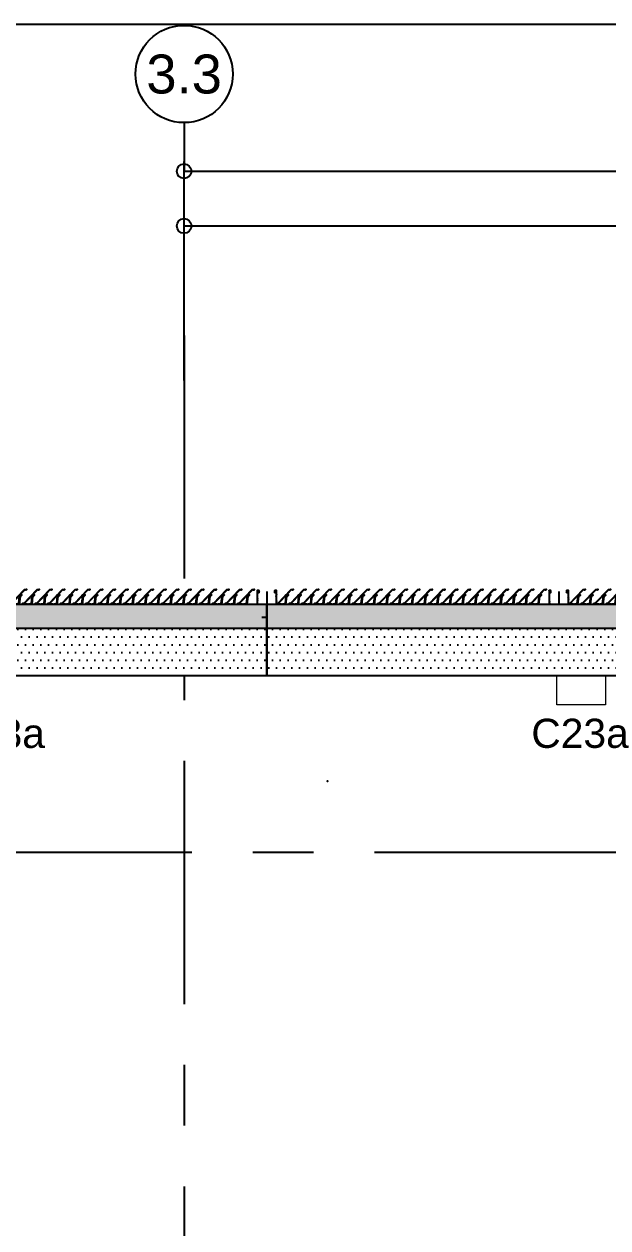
# Model space of a CAD drawing. Header units: millimetres. Extents: x 652937 to 1670132, y 1473552 to 2851037.
# Drawn here: x 699505 to 702505, y 1490720 to 1496909 of the extents above; entities that cross this region are included whole.
import ezdxf
from ezdxf.enums import TextEntityAlignment as Align

# ---------------------------------------------------------------- set-up
doc = ezdxf.new("R2010")
doc.units = ezdxf.units.MM
doc.set_wipeout_variables(frame=1)
for name, pattern in [('CENTER', [50.8, 31.75, -6.35, 6.35, -6.35]), ('HIDDEN', [0.375, 0.25, -0.125]), ('TA_GL_005.00000', [13.75, 5, -1.25, 1.25, -1.25, 5]), ('XKITLINE00', [0]), ('XKITLINE02', [4, 2, -2])]:
    doc.linetypes.add(name, pattern=pattern)
for name, color, linetype in [('000 - 0_SYM_DWG_GRID-BUBBLE_MAIN_COLOR_1', 7, 'Continuous'), ('000 - 0_SYM_DWG_GRIDLINE_MAIN_COLOR_1', 7, 'Continuous'), ('000 - 0_SYM_DWG_GRIDLINE_MAIN_COLOR_251', 7, 'Continuous'), ('010 - ASPG_ACCESSORIES_MAIN_COLOR_1', 7, 'Continuous'), ('010 - ASPG_DIMS_NOM', 7, 'Continuous'), ('010 - ASPG_EXTR_MAIN_COLOR_2', 7, 'Continuous'), ('010 - ASPG_FLASHING_HATCH_', 7, 'Continuous'), ('010 - ASPG_FLASHING_MAIN_COLOR_2', 7, 'Continuous'), ('010 - ASPG_FLASHING_MAIN_COLOR_4', 7, 'Continuous'), ('010 - ASPG_FLASHING_WIPEOUT_', 7, 'Continuous'), ('010 - ASPG_FLASING_WIPEOUT_', 7, 'Continuous'), ('010 - ASPG_FRAMING_CUT_COLOR_4', 7, 'Continuous'), ('010 - ASPG_FRAMING_HATCH_', 7, 'Continuous'), ('010 - ASPG_FRAMING_MAIN_COLOR_2', 7, 'Continuous'), ('010 - ASPG_FRAMING_SUB_COLOR_2', 7, 'Continuous'), ('010 - ASPG_FRAMING_WIPEOUT_', 7, 'Continuous'), ('BOLT & SCREW', 7, 'Continuous'), ('Center Line', 7, 'CENTER'), ('DIM', 7, 'Continuous')]:
    doc.layers.add(name, color=color, linetype=linetype)
for name, color, linetype, plot in [('010 - ASPG_EXTR_DEF_SUB', 7, 'Continuous', False), ('010 - ASPG_FASTERN_DEF_SUB', 7, 'Continuous', False), ('010 - ASPG_FRAMING_DEF_SUB', 7, 'Continuous', False)]:
    doc.layers.add(name, color=color, linetype=linetype, plot=plot)
for name, color, linetype, lineweight in [('12-GRID', 7, 'CENTER', 13), ('A-WALL', 7, 'Continuous', 25), ('Bolt', 7, 'Continuous', 0), ('Part', 7, 'Continuous', 0), ('S-230-A-FLOOR', 7, 'Continuous', 9), ('SCREW', 7, 'Continuous', 5)]:
    doc.layers.add(name, color=color, linetype=linetype, lineweight=lineweight)
doc.styles.add('Arial', font='arial.ttf')
doc.styles.add('FAMELINE_FOR_CKST', font='arial.ttf')
doc.styles.add('TA', font='', dxfattribs={"height": 4.5})
doc.styles.get('TA').set_extended_font_data('Cordia New')
doc.dimstyles.new('FAMELINE-CKST_C-C', dxfattribs={"dimtxt": 0.3, "dimasz": 0.15, "dimexe": 0.1, "dimexo": 0.1, "dimgap": 0.05, "dimtad": 1, "dimzin": 0, "dimdsep": 46, "dimtxsty": 'FAMELINE_FOR_CKST', "dimblk": 'ORIGIN', "dimblk1": 'ORIGIN', "dimblk2": 'ORIGIN', "dimsah": 1, "dimcen": 0.1, "dimdle": 0.1, "dimclrd": 7, "dimclre": 7, "dimclrt": 7, "dimadec": 0, "dimazin": 0, "dimtfac": 1, "dimtix": 1, "dimtmove": 2, "dimatfit": 3, "dimfxl": 1, "dimtolj": 1, "dimtzin": 0, "dimlwd": -1, "dimlwe": -1, "dimarcsym": 0})
pattern_1 = [(270, (1257419.24324, -520041.6224), (0.65495992507, -1.1344238721), [0.7562825814, -1.5125651628]), (30, (1257419.24324, -520041.6224), (0.65495992936, 1.1344238696), [0.7562825814, -1.5125651628]), (330, (1257419.24324, -520041.6224), (1.30991985442, -2.48e-09), [-1.5125651628, 0.7562825814])]
pattern_2 = [(315, (1257419.4929, -520021.6224), (1.3369313545, 1.3369313545), []), (45, (1257419.4929, -520021.6224), (-1.3369313545, 1.3369313545), [])]
pattern_3 = [(270, (1257419.4425, -520043.9224), (0.65495992507, -1.1344238721), [0.7562825814, -1.5125651628]), (30, (1257419.4425, -520043.9224), (0.65495992936, 1.1344238696), [0.7562825814, -1.5125651628]), (330, (1257419.4425, -520043.9224), (1.30991985442, -2.48e-09), [-1.5125651628, 0.7562825814])]
pattern_4 = [(315, (1257419.1929, -520023.9224), (1.3369313545, 1.3369313545), []), (45, (1257419.1929, -520023.9224), (-1.3369313545, 1.3369313545), [])]

# ---------------------------------------------------------------- blocks, each defined once
blk = doc.blocks.new('A$C0a204f6e')
at = {"layer": 'Defpoints', "color": 7}
blk.add_lwpolyline([(775, 0), (0, 0), (0, 443.999987), (775, 443.999987)], close=True, dxfattribs=at)
blk = doc.blocks.new('3')
at = {"layer": 'Bolt', "color": 7, "linetype": 'XKITLINE00', "lineweight": 0}
for p, q in [((-110.425, 46.147), (-110.379, 46.147)), ((-110.355, 46.217), (-110.355, 46.171)), ((-110.355, 46.077), (-110.355, 46.124)), ((-110.285, 46.147), (-110.332, 46.147)), ((-109.882, 45.897), (-109.836, 45.897)), ((-109.882, 45.897), (-109.836, 45.897)), ((-109.812, 45.967), (-109.812, 45.921)), ((-109.812, 45.967), (-109.812, 45.921)), ((-109.812, 45.827), (-109.812, 45.874)), ((-109.812, 45.827), (-109.812, 45.874)), ((-109.742, 45.897), (-109.789, 45.897)), ((-109.742, 45.897), (-109.789, 45.897)), ((-109.882, 45.597), (-109.836, 45.597)), ((-109.882, 45.597), (-109.836, 45.597)), ((-109.812, 45.667), (-109.812, 45.621)), ((-109.812, 45.667), (-109.812, 45.621)), ((-109.812, 45.527), (-109.812, 45.574)), ((-109.812, 45.527), (-109.812, 45.574)), ((-109.742, 45.597), (-109.789, 45.597)), ((-109.742, 45.597), (-109.789, 45.597)), ((-110.425, 45.347), (-110.379, 45.347)), ((-110.355, 45.417), (-110.355, 45.371)), ((-110.355, 45.277), (-110.355, 45.324)), ((-110.285, 45.347), (-110.332, 45.347)), ((-110.425, 35.397), (-110.379, 35.397)), ((-110.355, 35.467), (-110.355, 35.421)), ((-110.355, 35.327), (-110.355, 35.374)), ((-110.285, 35.397), (-110.332, 35.397)), ((-109.882, 35.147), (-109.836, 35.147)), ((-109.882, 35.147), (-109.836, 35.147)), ((-109.812, 35.217), (-109.812, 35.171)), ((-109.812, 35.217), (-109.812, 35.171)), ((-109.812, 35.077), (-109.812, 35.124)), ((-109.812, 35.077), (-109.812, 35.124)), ((-109.742, 35.147), (-109.789, 35.147)), ((-109.742, 35.147), (-109.789, 35.147)), ((-110.355, 34.667), (-110.355, 34.621)), ((-109.882, 34.847), (-109.836, 34.847)), ((-109.882, 34.847), (-109.836, 34.847)), ((-109.812, 34.917), (-109.812, 34.871)), ((-109.812, 34.917), (-109.812, 34.871)), ((-109.812, 34.777), (-109.812, 34.824)), ((-109.812, 34.777), (-109.812, 34.824)), ((-109.742, 34.847), (-109.789, 34.847)), ((-109.742, 34.847), (-109.789, 34.847)), ((-110.425, 34.597), (-110.379, 34.597)), ((-110.355, 34.527), (-110.355, 34.574)), ((-110.285, 34.597), (-110.332, 34.597))]:
    blk.add_line(p, q, dxfattribs=at)
at = {"layer": 'Bolt', "color": 7, "linetype": 'XKITLINE02', "lineweight": 0}
for p, q in [((-110.355, 45.693), (-110.355, 45.907)), ((-110.453, 45.762), (-110.453, 45.787)), ((-110.39, 45.732), (-110.39, 45.762)), ((-110.32, 45.732), (-110.32, 45.762)), ((-110.258, 45.762), (-110.258, 45.787)), ((-110.453, 35.012), (-110.453, 35.037)), ((-110.39, 34.982), (-110.39, 35.012)), ((-110.355, 34.943), (-110.355, 35.157)), ((-110.32, 34.982), (-110.32, 35.012)), ((-110.258, 35.012), (-110.258, 35.037))]:
    blk.add_line(p, q, dxfattribs=at)
at = {"layer": 'Part', "color": 7, "linetype": 'HIDDEN', "lineweight": 0, "ltscale": 5}
for p, q in [((-110.072, 47.121), (-110.072, 33.621)), ((-109.527, 47.121), (-109.527, 33.621))]:
    blk.add_line(p, q, dxfattribs=at)
at = {"layer": 'Part', "color": 7, "lineweight": 0}
for p, q in [((-110.63, 46.297), (-110.73, 46.397)), ((-109.98, 46.397), (-110.08, 46.297)), ((-110.205, 45.787), (-110.505, 45.787)), ((-110.73, 45.097), (-110.63, 45.197)), ((-110.08, 45.197), (-109.98, 45.097)), ((-110.63, 35.547), (-110.73, 35.647)), ((-109.98, 35.647), (-110.08, 35.547)), ((-110.205, 35.037), (-110.505, 35.037)), ((-110.73, 34.347), (-110.63, 34.447)), ((-110.08, 34.447), (-109.98, 34.347))]:
    blk.add_line(p, q, dxfattribs=at)
at = {"layer": 'Part', "color": 7, "linetype": 'XKITLINE02', "lineweight": 0}
for p, q in [((-110.205, 45.762), (-110.505, 45.762)), ((-109.512, 45.762), (-110.08, 45.762)), ((-110.08, 45.762), (-109.512, 45.762)), ((-109.512, 45.732), (-110.08, 45.732)), ((-110.08, 45.732), (-109.512, 45.732)), ((-109.962, 45.762), (-109.962, 45.732)), ((-110.205, 35.012), (-110.505, 35.012)), ((-109.512, 35.012), (-110.08, 35.012)), ((-110.08, 35.012), (-109.512, 35.012)), ((-109.512, 34.982), (-110.08, 34.982)), ((-110.08, 34.982), (-109.512, 34.982)), ((-109.962, 35.012), (-109.962, 34.982))]:
    blk.add_line(p, q, dxfattribs=at)
at = {"layer": 'Part', "color": 7, "lineweight": 0}
for points in [[(-109.487, 33.621), (-109.487, 47.121), (-110.112, 47.121), (-110.112, 33.621)], [(-110.08, 45.197), (-110.08, 46.297), (-110.63, 46.297), (-110.63, 45.197)], [(-110.565, 45.997), (-110.565, 45.762), (-110.145, 45.762), (-110.145, 45.997), (-110.105, 45.997), (-110.105, 45.497), (-110.145, 45.497), (-110.145, 45.732), (-110.565, 45.732), (-110.565, 45.497), (-110.605, 45.497), (-110.605, 45.997)], [(-110.08, 34.447), (-110.08, 35.547), (-110.63, 35.547), (-110.63, 34.447)], [(-110.565, 35.247), (-110.565, 35.012), (-110.145, 35.012), (-110.145, 35.247), (-110.105, 35.247), (-110.105, 34.747), (-110.145, 34.747), (-110.145, 34.982), (-110.565, 34.982), (-110.565, 34.747), (-110.605, 34.747), (-110.605, 35.247)]]:
    blk.add_lwpolyline(points, close=True, dxfattribs=at)
for points in [[(-109.98, 45.997), (-109.98, 46.397), (-110.73, 46.397), (-110.73, 45.097), (-109.98, 45.097), (-109.98, 45.497)], [(-110.505, 45.762), (-110.505, 46.062), (-110.205, 46.062), (-110.205, 45.762)], [(-109.98, 35.247), (-109.98, 35.647), (-110.73, 35.647), (-110.73, 34.347), (-109.98, 34.347), (-109.98, 34.747)], [(-110.505, 35.012), (-110.505, 35.312), (-110.205, 35.312), (-110.205, 35.012)]]:
    blk.add_lwpolyline(points, dxfattribs=at)
at = {"layer": 'Part', "color": 7, "linetype": 'XKITLINE02', "lineweight": 0}
for points in [[(-110.08, 45.497), (-109.512, 45.497), (-109.512, 45.997), (-110.08, 45.997)], [(-110.08, 34.747), (-109.512, 34.747), (-109.512, 35.247), (-110.08, 35.247)]]:
    blk.add_lwpolyline(points, dxfattribs=at)
at = {"layer": 'Part', "color": 7, "linetype": 'HIDDEN', "lineweight": 0}
for points in [[(-109.98, 45.497), (-109.98, 45.997)], [(-109.98, 34.747), (-109.98, 35.247)]]:
    blk.add_lwpolyline(points, dxfattribs=at)
blk = doc.blocks.new('*U9145')
at = {"layer": '000 - 0_SYM_DWG_GRIDLINE_MAIN_COLOR_1', "color": 7}
blk.add_line((51.87, 0), (46.87, 0), dxfattribs=at)
blk.add_circle((56.87, 0), 5, dxfattribs=at)
at = {"layer": '000 - 0_SYM_DWG_GRIDLINE_MAIN_COLOR_251', "color": 7, "linetype": 'ByBlock', "ltscale": 5}
blk.add_line((30, 0), (-372.23, 0), dxfattribs=at)
at = {"layer": '000 - 0_SYM_DWG_GRIDLINE_MAIN_COLOR_251', "color": 7}
blk.add_point((0, 0), dxfattribs=at)
at = {"color": 7, "style": 'TA', "flags": 1}
blk.add_attdef('LOCATION', (6, -6), '', height=4.5, rotation=270, dxfattribs=at)
at = {"layer": '000 - 0_SYM_DWG_GRID-BUBBLE_MAIN_COLOR_1', "color": 7, "style": 'Arial'}
blk.add_attdef('GRID-HEAD', text='', height=4, rotation=270, dxfattribs=at).set_placement((56.87, 0), align=Align.MIDDLE_CENTER)
blk = doc.blocks.new('*U9153')
at = {"layer": '000 - 0_SYM_DWG_GRIDLINE_MAIN_COLOR_251', "color": 7, "linetype": 'ByBlock', "ltscale": 5}
blk.add_line((30, 0), (-526.7, 0), dxfattribs=at)
at = {"color": 7, "style": 'TA', "flags": 1}
blk.add_attdef('LOCATION', (6, -6), '', height=4.5, rotation=270, dxfattribs=at)
at = {"layer": '000 - 0_SYM_DWG_GRID-BUBBLE_MAIN_COLOR_1', "color": 7, "style": 'Arial'}
blk.add_attdef('GRID-HEAD', text='', height=4, rotation=270, dxfattribs=at).set_placement((98.13, 0), align=Align.MIDDLE_CENTER)
blk = doc.blocks.new('_Origin')
at = {"color": 7, "linetype": 'ByBlock', "lineweight": -2}
blk.add_line((0, 0), (-1, 0), dxfattribs=at)
blk.add_circle((0, 0), 0.5, dxfattribs=at)
blk = doc.blocks.new('*D9147')
at = {"layer": '010 - ASPG_DIMS_NOM', "color": 7, "transparency": 16777216}
for p, q in [((0, 2424.5), (0, 3268.3)), ((75, 3218.3), (9825, 3218.3)), ((9900, 2424.5), (9900, 3268.3))]:
    blk.add_line(p, q, dxfattribs=at)
at = {"layer": 'Defpoints', "color": 7, "transparency": 16777216}
for p in [(9900, 3218.3), (0, 2374.5), (9900, 2374.5)]:
    blk.add_point(p, dxfattribs=at)
at = {"layer": '010 - ASPG_DIMS_NOM', "color": 7, "transparency": 16777216, "xscale": 75, "yscale": 75, "zscale": 75, "rotation": 180}
blk.add_blockref('_Origin', (0, 3218.3), dxfattribs=at)
at = {"layer": '010 - ASPG_DIMS_NOM', "color": 7, "transparency": 16777216, "xscale": 75, "yscale": 75, "zscale": 75}
blk.add_blockref('_Origin', (9900, 3218.3), dxfattribs=at)
at = {"layer": '010 - ASPG_DIMS_NOM', "color": 7, "transparency": 16777216, "insert": (4950, 3319.9), "char_height": 150, "attachment_point": 5, "style": 'FAMELINE_FOR_CKST'}
blk.add_mtext('\\A1;9900', dxfattribs=at)
blk = doc.blocks.new('*D9151')
at = {"layer": '010 - ASPG_DIMS_NOM', "color": 7, "transparency": 16777216}
for p, q in [((0, 2424.5), (0, 3549.5)), ((20750, 2424.5), (20750, 3549.5)), ((75, 3499.5), (20675, 3499.5))]:
    blk.add_line(p, q, dxfattribs=at)
at = {"layer": 'Defpoints', "color": 7, "transparency": 16777216}
for p in [(20750, 3499.5), (0, 2374.5), (20750, 2374.5)]:
    blk.add_point(p, dxfattribs=at)
at = {"layer": '010 - ASPG_DIMS_NOM', "color": 7, "transparency": 16777216, "xscale": 75, "yscale": 75, "zscale": 75, "rotation": 180}
blk.add_blockref('_Origin', (0, 3499.5), dxfattribs=at)
at = {"layer": '010 - ASPG_DIMS_NOM', "color": 7, "transparency": 16777216, "xscale": 75, "yscale": 75, "zscale": 75}
blk.add_blockref('_Origin', (20750, 3499.5), dxfattribs=at)
at = {"layer": '010 - ASPG_DIMS_NOM', "color": 7, "transparency": 16777216, "insert": (10375, 3601.1), "char_height": 150, "attachment_point": 5, "style": 'FAMELINE_FOR_CKST'}
blk.add_mtext('\\A1;20750', dxfattribs=at)
blk = doc.blocks.new('*U9351')
at = {"layer": '12-GRID', "color": 7, "linetype": 'CENTER'}
for p, q in [((0, -6.2), (0, 2.2)), ((-4.2, -2), (4.2, -2))]:
    blk.add_line(p, q, dxfattribs=at)
at = {"layer": 'BOLT & SCREW', "color": 7}
for p, q in [((-0.6, -1.8), (-1.8, -1.6)), ((-0.6, -2.2), (-1.8, -2.4)), ((-0.5, -1.8), (-0.9, -1.6)), ((-0.5, -2.2), (-0.9, -2.4)), ((-0.2, -1.4), (-0.4, -0.2)), ((-0.2, -1.5), (-0.4, -1.1)), ((-0.2, -2.5), (-0.4, -2.9)), ((-0.2, -2.6), (-0.4, -3.8)), ((0.2, -1.4), (0.4, -0.2)), ((0.2, -1.5), (0.4, -1.1)), ((0.4, -2.9), (0.2, -2.5)), ((0.2, -2.6), (0.4, -3.8)), ((0.5, -1.8), (0.9, -1.6)), ((0.5, -2.2), (0.9, -2.4)), ((0.6, -1.8), (1.8, -1.6)), ((0.6, -2.2), (1.8, -2.4))]:
    blk.add_line(p, q, dxfattribs=at)
for points in [[(-1.8, -1.6), (-0.9, -1.6, 0.414214), (-0.4, -1.1), (-0.4, -0.2), (0.4, -0.2), (0.4, -1.1, 0.414214), (0.9, -1.6), (1.8, -1.6), (1.8, -2.4), (0.9, -2.4, 0.414214), (0.4, -2.9), (0.4, -3.8), (-0.4, -3.8), (-0.4, -2.9, 0.414214), (-0.9, -2.4), (-1.8, -2.4)], [(0.2, -2.5, -0.414214), (0.5, -2.2), (0.6, -2.2), (0.6, -1.8), (0.5, -1.8, -0.414214), (0.2, -1.5), (0.2, -1.4), (-0.2, -1.4), (-0.2, -1.5, -0.414214), (-0.5, -1.8), (-0.6, -1.8), (-0.6, -2.2), (-0.5, -2.2, -0.414214), (-0.2, -2.5), (-0.2, -2.6), (0.2, -2.6)]]:
    blk.add_lwpolyline(points, format="xyb", close=True, dxfattribs=at)
blk.add_circle((0, -2), 3.5, dxfattribs=at)
blk = doc.blocks.new('000_ASPG_TYP_FILES_20260218-010703_FRAME_EXTR_')
at = {"layer": '010 - ASPG_FRAMING_HATCH_'}
h = blk.add_hatch(dxfattribs=at)
h.set_pattern_fill('ANSI32', scale=0.1, angle=180)
edge = h.paths.add_edge_path()
edge.add_line((2, 16), (2, 2))
edge.add_line((2, 2), (39.7, 2))
edge.add_arc((39.7, 1.7), 0.3, 0, 90, ccw=False)
edge.add_line((40, 1.7), (40, 0.3))
edge.add_arc((39.7, 0.3), 0.3, -90, 0, ccw=False)
edge.add_line((39.7, 0), (0.3, 0))
edge.add_arc((0.3, 0.3), 0.3, 180, 270, ccw=False)
edge.add_line((0, 0.3), (0, 17.7))
edge.add_arc((0.3, 17.7), 0.3, 90, 180, ccw=False)
edge.add_line((0.3, 18), (22.6, 18))
edge.add_arc((22.6, 18.5), 0.5, 270, 380.20955)
edge.add_arc((26.2, 19.8), 3.35, 182.06379, 200.20955, ccw=False)
edge.add_arc((23.6, 19.7), 0.76, 2.06379, 182.06379, ccw=False)
edge.add_arc((26.2, 19.8), 1.83, 182.06379, 447.93621)
edge.add_arc((26.3, 22.4), 0.76, 87.93621, 267.93621, ccw=False)
edge.add_arc((26.2, 19.8), 3.35, 69.79045, 87.93621, ccw=False)
edge.add_arc((27.5, 23.4), 0.5, 249.79045, 360)
edge.add_line((28, 23.4), (28, 26.7))
edge.add_line((28, 26.7), (28.5, 27.2))
edge.add_line((28.5, 27.2), (28, 27.7))
edge.add_line((28, 27.7), (28, 38.6))
edge.add_line((28, 38.6), (28.5, 39.1))
edge.add_line((28.5, 39.1), (28, 39.6))
edge.add_line((28, 39.6), (28, 42.9))
edge.add_arc((27.5, 42.9), 0.5, 0, 110.20955)
edge.add_arc((26.2, 46.5), 3.35, 272.06379, 290.20955, ccw=False)
edge.add_arc((26.3, 43.9), 0.76, 92.06379, 272.06379, ccw=False)
edge.add_arc((26.2, 46.5), 1.83, 272.06379, 537.93621)
edge.add_arc((23.6, 46.6), 0.76, 177.93621, 357.93621, ccw=False)
edge.add_arc((26.2, 46.5), 3.35, 159.79045, 177.93621, ccw=False)
edge.add_arc((22.6, 47.8), 0.5, 339.79045, 450)
edge.add_line((22.6, 48.3), (0.3, 48.3))
edge.add_arc((0.3, 48.6), 0.3, 180, 270, ccw=False)
edge.add_line((0, 48.6), (0, 60))
edge.add_arc((0.3, 60), 0.3, 90, 180, ccw=False)
edge.add_line((0.3, 60.3), (5, 60.3))
edge.add_line((5, 60.3), (5, 65))
edge.add_arc((5.3, 65), 0.3, 90, 180, ccw=False)
edge.add_line((5.3, 65.3), (30, 65.3))
edge.add_line((30, 65.3), (30, 63.6))
edge.add_arc((29.7, 63.6), 0.3, -90, 0, ccw=False)
edge.add_line((29.7, 63.3), (7.3, 63.3))
edge.add_arc((7.3, 63), 0.3, 90, 180)
edge.add_line((7, 63), (7, 58.3))
edge.add_line((7, 58.3), (2.3, 58.3))
edge.add_arc((2.3, 58), 0.3, 90, 180)
edge.add_line((2, 58), (2, 50.6))
edge.add_arc((2.3, 50.6), 0.3, 180, 270)
edge.add_line((2.3, 50.3), (29.7, 50.3))
edge.add_arc((29.7, 50), 0.3, 0, 90, ccw=False)
edge.add_line((30, 50), (30, 26.7))
edge.add_line((30, 26.7), (30, 16.3))
edge.add_arc((29.7, 16.3), 0.3, -90, 0, ccw=False)
edge.add_line((29.7, 16), (2, 16))
at = {"layer": '010 - ASPG_FRAMING_CUT_COLOR_4', "color": 7}
blk.add_lwpolyline([(2, 16), (2, 2), (39.7, 2, -0.414214), (40, 1.7), (40, 0.3, -0.414214), (39.7, 0), (0.3, 0, -0.414214), (0, 0.3), (0, 17.7, -0.414214), (0.3, 18), (22.6, 18, 0.52173), (23, 18.7, -0.079342), (22.8, 19.7, -1), (24.3, 19.8, 2.296346), (26.2, 21.7, -1), (26.3, 23.2, -0.079342), (27.3, 23, 0.52173), (28, 23.4), (28, 26.7), (28.5, 27.2), (28, 27.7), (28, 38.6), (28.5, 39.1), (28, 39.6), (28, 42.9, 0.52173), (27.3, 43.3, -0.079342), (26.3, 43.1, -1), (26.2, 44.6, 2.296346), (24.3, 46.5, -1), (22.8, 46.6, -0.079342), (23, 47.6, 0.52173), (22.6, 48.3), (0.3, 48.3, -0.414214), (0, 48.6), (0, 60, -0.414214), (0.3, 60.3), (5, 60.3), (5, 65, -0.414214), (5.3, 65.3), (30, 65.3), (30, 63.6, -0.414214), (29.7, 63.3), (7.3, 63.3, 0.414214), (7, 63), (7, 58.3), (2.3, 58.3, 0.414214), (2, 58), (2, 50.6, 0.414214), (2.3, 50.3), (29.7, 50.3, -0.414214), (30, 50), (30, 26.7), (30, 16.3, -0.414214), (29.7, 16)], format="xyb", close=True, dxfattribs=at)
at = {"color": 7}
for p in [(26.2, 48.5), (26.2, 21.8)]:
    blk.add_blockref('*U9351', p, dxfattribs=at)
blk = doc.blocks.new('*U9353')
at = {"layer": '010 - ASPG_FRAMING_HATCH_', "transparency": 33554585}
h = blk.add_hatch(dxfattribs=at)
h.set_pattern_fill('ANSI32', scale=0.25)
edge = h.paths.add_edge_path()
edge.add_line((2, -50), (2, -75))
edge.add_line((2, -75), (0, -75))
edge.add_line((0, -75), (0, -49))
edge.add_arc((1, -49), 1, 90, 180, ccw=False)
edge.add_line((1, -48), (63, -48))
edge.add_arc((63, -47), 1, 270, 360)
edge.add_line((64, -47), (64, 47))
edge.add_arc((63, 47), 1, 0, 90)
edge.add_line((63, 48), (1, 48))
edge.add_arc((1, 49), 1, 180, 270, ccw=False)
edge.add_line((0, 49), (0, 75))
edge.add_line((0, 75), (2, 75))
edge.add_line((2, 75), (2, 50))
edge.add_line((2, 50), (141, 50))
edge.add_line((141, 50), (141, 41))
edge.add_arc((140, 41), 1, 270, 360, ccw=False)
edge.add_line((140, 40), (132, 40))
edge.add_arc((132, 41), 1, 180, 270, ccw=False)
edge.add_line((131, 41), (131, 47))
edge.add_arc((130, 47), 1, 0, 90)
edge.add_line((130, 48), (67, 48))
edge.add_arc((67, 47), 1, 90, 180)
edge.add_line((66, 47), (66, -47))
edge.add_arc((67, -47), 1, 180, 270)
edge.add_line((67, -48), (130, -48))
edge.add_arc((130, -47), 1, 270, 360)
edge.add_line((131, -47), (131, -41))
edge.add_arc((132, -41), 1, 90, 180, ccw=False)
edge.add_line((132, -40), (140, -40))
edge.add_arc((140, -41), 1, 0, 90, ccw=False)
edge.add_line((141, -41), (141, -50))
edge.add_line((141, -50), (2, -50))
h.paths.add_polyline_path([(139, 48), (139, 42), (133, 42), (133, 48)], flags=16)
h.paths.add_polyline_path([(139, -48), (139, -42), (133, -42), (133, -48)], flags=16)
at = {"layer": '010 - ASPG_FRAMING_HATCH_'}
h = blk.add_hatch(dxfattribs=at)
h.set_pattern_fill('ANSI37', scale=0.595498, angle=-90)
h.set_pattern_definition(pattern_2)
edge = h.paths.add_edge_path()
edge.add_ellipse((57.8, 55), major_axis=(0, -5), ratio=0.644482, start_angle=0, end_angle=180)
edge.add_line((57.8, 60), (62, 60))
edge.add_arc((62, 60.3), 0.3, -90, 0)
edge.add_line((62.3, 60.3), (62.3, 61))
edge.add_line((62.3, 61), (61.8, 61.5))
edge.add_line((61.8, 61.5), (62.3, 62))
edge.add_line((62.3, 62), (61.8, 62.5))
edge.add_line((61.8, 62.5), (62.3, 63))
edge.add_line((62.3, 63), (61.8, 63.5))
edge.add_line((61.8, 63.5), (62.3, 64))
edge.add_line((62.3, 64), (62.3, 65))
edge.add_line((62.3, 65), (63.3, 65))
edge.add_line((63.3, 65), (63.8, 65.5))
edge.add_line((63.8, 65.5), (64.3, 65))
edge.add_line((64.3, 65), (64.8, 65.5))
edge.add_line((64.8, 65.5), (65.3, 65))
edge.add_line((65.3, 65), (65.8, 65.5))
edge.add_line((65.8, 65.5), (66.3, 65))
edge.add_line((66.3, 65), (67, 65))
edge.add_arc((67, 65.3), 0.3, -90, 0)
edge.add_line((67.3, 65.3), (67.3, 60))
edge.add_arc((77.2, 55), 11.1, 153.20373, 206.79627)
edge.add_line((67.3, 50), (57.8, 50))
h = blk.add_hatch(dxfattribs=at)
h.set_pattern_fill('ANSI37', scale=0.595498, angle=-90)
h.set_pattern_definition(pattern_4)
edge = h.paths.add_edge_path()
edge.add_ellipse((11.5, 55), major_axis=(0, -5), ratio=0.644482, start_angle=180, end_angle=360, ccw=False)
edge.add_line((11.5, 60), (2, 60))
edge.add_arc((-7.9, 55), 11.1, -26.79627, 26.79627, ccw=False)
edge.add_line((2, 50), (11.5, 50))
h = blk.add_hatch(dxfattribs=at)
h.set_pattern_fill('HONEY', scale=0.238199, angle=-90)
h.set_pattern_definition(pattern_3)
edge = h.paths.add_edge_path()
edge.add_ellipse((11.8, 55), major_axis=(0, -5), ratio=0.644482, start_angle=0, end_angle=360, ccw=False)
h = blk.add_hatch(dxfattribs=at)
h.set_pattern_fill('HONEY', scale=0.238199, angle=-90)
h.set_pattern_definition(pattern_1)
edge = h.paths.add_edge_path()
edge.add_ellipse((57.5, 55), major_axis=(0, -5), ratio=0.644482, start_angle=0, end_angle=360)
h = blk.add_hatch(dxfattribs=at)
h.set_pattern_fill('ANSI37', scale=0.595498, angle=-90)
h.set_pattern_definition(pattern_4)
edge = h.paths.add_edge_path()
edge.add_ellipse((11.5, -55), major_axis=(0, 5), ratio=0.644482, start_angle=0, end_angle=180)
edge.add_line((11.5, -60), (2, -60))
edge.add_arc((-7.9, -55), 11.1, 333.20373, 386.79627)
edge.add_line((2, -50), (11.5, -50))
h = blk.add_hatch(dxfattribs=at)
h.set_pattern_fill('HONEY', scale=0.238199, angle=-90)
h.set_pattern_definition(pattern_3)
edge = h.paths.add_edge_path()
edge.add_ellipse((11.8, -55), major_axis=(0, 5), ratio=0.644482, start_angle=0, end_angle=360)
h = blk.add_hatch(dxfattribs=at)
h.set_pattern_fill('HONEY', scale=0.238199, angle=-90)
h.set_pattern_definition(pattern_1)
edge = h.paths.add_edge_path()
edge.add_ellipse((57.5, -55), major_axis=(0, 5), ratio=0.644482, start_angle=0, end_angle=360, ccw=False)
h = blk.add_hatch(dxfattribs=at)
h.set_pattern_fill('ANSI37', scale=0.595498, angle=-90)
h.set_pattern_definition(pattern_2)
edge = h.paths.add_edge_path()
edge.add_ellipse((57.8, -55), major_axis=(0, 5), ratio=0.644482, start_angle=180, end_angle=360, ccw=False)
edge.add_line((57.8, -60), (62, -60))
edge.add_arc((62, -60.3), 0.3, 360, 450, ccw=False)
edge.add_line((62.3, -60.3), (62.3, -61))
edge.add_line((62.3, -61), (61.8, -61.5))
edge.add_line((61.8, -61.5), (62.3, -62))
edge.add_line((62.3, -62), (61.8, -62.5))
edge.add_line((61.8, -62.5), (62.3, -63))
edge.add_line((62.3, -63), (61.8, -63.5))
edge.add_line((61.8, -63.5), (62.3, -64))
edge.add_line((62.3, -64), (62.3, -65))
edge.add_line((62.3, -65), (63.3, -65))
edge.add_line((63.3, -65), (63.8, -65.5))
edge.add_line((63.8, -65.5), (64.3, -65))
edge.add_line((64.3, -65), (64.8, -65.5))
edge.add_line((64.8, -65.5), (65.3, -65))
edge.add_line((65.3, -65), (65.8, -65.5))
edge.add_line((65.8, -65.5), (66.3, -65))
edge.add_line((66.3, -65), (67, -65))
edge.add_arc((67, -65.3), 0.3, 360, 450, ccw=False)
edge.add_line((67.3, -65.3), (67.3, -60))
edge.add_arc((77.2, -55), 11.1, 153.20373, 206.79627, ccw=False)
edge.add_line((67.3, -50), (57.8, -50))
at = {"layer": '010 - ASPG_FASTERN_DEF_SUB', "color": 7}
blk.add_point((0, 0), dxfattribs=at)
at = {"layer": '010 - ASPG_FRAMING_CUT_COLOR_4', "color": 7}
blk.add_lwpolyline([(2, -50), (2, -75), (0, -75), (0, -49, -0.414214), (1, -48), (63, -48, 0.414214), (64, -47), (64, 47, 0.414214), (63, 48), (1, 48, -0.414214), (0, 49), (0, 75), (2, 75), (2, 50), (141, 50), (141, 41, -0.414214), (140, 40), (132, 40, -0.414214), (131, 41), (131, 47, 0.414214), (130, 48), (67, 48, 0.414214), (66, 47), (66, -47, 0.414214), (67, -48), (130, -48, 0.414214), (131, -47), (131, -41, -0.414214), (132, -40), (140, -40, -0.414214), (141, -41), (141, -50)], format="xyb", close=True, dxfattribs=at)
for points in [[(139, 48), (139, 42), (133, 42), (133, 48)], [(139, -48), (139, -42), (133, -42), (133, -48)]]:
    blk.add_lwpolyline(points, close=True, dxfattribs=at)
at = {"layer": '010 - ASPG_FRAMING_DEF_SUB', "color": 7, "transparency": 33554508}
blk.add_line((136.5, 0), (-4.5, 0), dxfattribs=at)
at = {"layer": '010 - ASPG_FRAMING_DEF_SUB', "color": 7, "transparency": 33554457}
for points in [[(54.3, 50), (67.3, 50), (67.3, 65.5), (54.3, 65.5)], [(2, 50), (15, 50), (15, 60), (2, 60)], [(2, -50), (15, -50), (15, -60), (2, -60)], [(54.3, -50), (67.3, -50), (67.3, -65.5), (54.3, -65.5)]]:
    blk.add_lwpolyline(points, close=True, dxfattribs=at)
at = {"layer": '010 - ASPG_FRAMING_SUB_COLOR_2', "color": 7}
for points in [[(57.5, 50), (67.3, 50, -0.238199), (67.3, 60), (67.3, 65.3, -0.414214), (67, 65), (66.3, 65), (65.8, 65.5), (65.3, 65), (64.8, 65.5), (64.3, 65), (63.8, 65.5), (63.3, 65), (62.3, 65), (62.3, 64), (61.8, 63.5), (62.3, 63), (61.8, 62.5), (62.3, 62), (61.8, 61.5), (62.3, 61), (62.3, 60.3, -0.414214), (62, 60), (57.5, 60)], [(11.8, 50), (2, 50, 0.238199), (2, 60), (11.8, 60)], [(11.8, -50), (2, -50, -0.238199), (2, -60), (11.8, -60)], [(57.5, -50), (67.3, -50, 0.238199), (67.3, -60), (67.3, -65.3, 0.414214), (67, -65), (66.3, -65), (65.8, -65.5), (65.3, -65), (64.8, -65.5), (64.3, -65), (63.8, -65.5), (63.3, -65), (62.3, -65), (62.3, -64), (61.8, -63.5), (62.3, -63), (61.8, -62.5), (62.3, -62), (61.8, -61.5), (62.3, -61), (62.3, -60.3, 0.414214), (62, -60), (57.5, -60)]]:
    blk.add_lwpolyline(points, format="xyb", dxfattribs=at)
at = {"layer": '010 - ASPG_FRAMING_SUB_COLOR_2', "color": 7, "extrusion": (0, 0, -1)}
for centre, major_axis in [((11.8, 55), (0, -5)), ((57.5, -55), (0, 5))]:
    blk.add_ellipse(centre, major_axis=major_axis, ratio=0.644482, dxfattribs=at)
at = {"layer": '010 - ASPG_FRAMING_SUB_COLOR_2', "color": 7}
for centre, major_axis in [((57.5, 55), (0, -5)), ((11.8, -55), (0, 5))]:
    blk.add_ellipse(centre, major_axis=major_axis, ratio=0.644482, dxfattribs=at)
blk = doc.blocks.new('PZG35-9D5')
at = {"layer": 'Center Line', "color": 7}
blk.add_line((0, 3.7), (0, -10.5), dxfattribs=at)
at = {"layer": 'SCREW', "color": 7}
for p, q in [((-1.4, 0), (-1.4, -1.1)), ((1.4, 0), (1.4, -0.6)), ((-1.9, -1.4), (1.9, -0.9)), ((-1.9, -1.4), (-1.4, -1.1)), ((-1.9, -1.4), (-1.4, -1.7)), ((-1.9, -2.7), (1.9, -2.2)), ((-1.9, -2.7), (-1.4, -2.4)), ((-1.9, -2.7), (-1.4, -3)), ((-1.9, -4), (-1.4, -3.7)), ((-1.9, -4), (-1, -3.9)), ((-1.9, -4), (-1.4, -4.3)), ((-1.4, -1.1), (1.4, -0.6)), ((-1.4, -1.7), (1.4, -1.2)), ((-1.4, -1.7), (-1.4, -2.4)), ((-1.4, -2.4), (1.4, -1.9)), ((-1.4, -3), (1.4, -2.5)), ((-1.4, -3), (-1.4, -3.7)), ((-1.4, -3.7), (-0.8, -3.6)), ((-1.4, -4.3), (-1.4, -8.1)), ((-1.4, -4.3), (-1.2, -4.3)), ((0, -9.5), (-1.4, -8.1)), ((0, -9.5), (1.4, -8.1)), ((0.6, -3.3), (1.4, -3.2)), ((0.7, -3.7), (1.9, -3.5)), ((0.7, -3.9), (1.4, -3.8)), ((0.7, -4.6), (1.4, -4.5)), ((0.7, -5), (1.9, -4.8)), ((0.7, -5.2), (1.4, -5.1)), ((1.9, -0.9), (1.4, -0.6)), ((1.9, -0.9), (1.4, -1.2)), ((1.4, -1.2), (1.4, -1.9)), ((1.9, -2.2), (1.4, -1.9)), ((1.9, -2.2), (1.4, -2.5)), ((1.4, -2.5), (1.4, -3.2)), ((1.9, -3.5), (1.4, -3.2)), ((1.9, -3.5), (1.4, -3.8)), ((1.4, -3.8), (1.4, -4.5)), ((1.9, -4.8), (1.4, -4.5)), ((1.9, -4.8), (1.4, -5.1)), ((1.4, -5.1), (1.4, -8.1))]:
    blk.add_line(p, q, dxfattribs=at)
blk.add_lwpolyline([(0, -9.5), (0.7, -5.2), (0.7, -3.6, 0.417657), (0.4, -3.3, 0.108102), (-0.8, -3.6), (-1.4, -4.7)], format="xyb", dxfattribs=at)
blk = doc.blocks.new('*U9352')
at = {"layer": 'SCREW', "color": 7}
blk.add_lwpolyline([(3, 1.8, 0.09906), (0.8, 2.5), (0.8, 2.3), (-0.8, 2.3), (-0.8, 2.5, 0.09906), (-3, 1.8, 0.266588), (-3.5, 1), (-3.5, 0.2, 0.414214), (-3.3, 0), (3.3, 0, 0.414214), (3.5, 0.2), (3.5, 1, 0.266588)], format="xyb", close=True, dxfattribs=at)
blk.add_blockref('PZG35-9D5', (0, 0), dxfattribs=at)
blk = doc.blocks.new('*U9355')
at = {"color": 7}
blk.add_point((0, 0), dxfattribs=at)
at = {"layer": '010 - ASPG_ACCESSORIES_MAIN_COLOR_1', "color": 7}
blk.add_lwpolyline([(-39.7, -0.6, 0.414214), (-40, -0.9), (-40, -7.4, 0.57735), (-39.7, -7.6), (-36.6, -5.8, 0.767327), (-36.8, -5.3), (-37.9, -5.3, -0.414214), (-38.2, -5), (-38.2, -2.8, -0.414214), (-38, -2.6), (-32.2, -2.6, -0.388879), (-32, -2.8), (-31.8, -4.3, 0.388879), (-31.3, -4.8), (-30.3, -4.8, 0.414214), (-30, -4.5), (-30, -2.9, -0.414214), (-29.7, -2.6), (0.4, -2.6, -0.378969), (3.4, -5.2), (8, -42.5, 0.446593), (11.6, -45.1, -0.489802), (16.1, -48.7), (16.1, -49.4, -0.18248), (15.8, -50, -0.267949), (15.3, -50.2, 1.122115), (15.1, -52.3, 0.405004), (18.1, -49.4), (18.1, -48.7, 0.489805), (11.2, -43.1, -0.446597), (9.9, -42.3), (4.9, -0.8, 0.364176), (4.6, -0.6)], format="xyb", close=True, dxfattribs=at)
at = {"layer": '010 - ASPG_EXTR_DEF_SUB', "color": 7}
for p in [(-40, -0.5), (43.4, -76.9), (43.4, -77.5)]:
    blk.add_point(p, dxfattribs=at)
at = {"layer": '010 - ASPG_EXTR_MAIN_COLOR_2', "color": 7}
blk.add_lwpolyline([(11.4, -48.2), (11.5, -47.4), (12.2, -47.6), (12.3, -46.8, -0.535538), (14.2, -49.2, 0.991572), (15.7, -49.6, 1.157025), (8.8, -48.8, -0.688558), (8.3, -49), (-17.1, -22.2), (-32.3, -6.1), (-32.3, -2.9, 0.414312), (-32.6, -2.6), (-37.5, -2.6, 0.414116), (-37.8, -2.9), (-37.8, -4.3, 0.414214), (-37.5, -4.6), (-36, -4.6, -0.205895), (-35.8, -4.7), (33.2, -77.5), (43.1, -77.5, 0.668179), (43.4, -77), (40.5, -74.2, 0.668179), (40, -74.4), (40, -76), (33.9, -76), (11.9, -52.8, -0.558354), (12.1, -52, 0.766275), (12, -50.4, -0.438583), (10.7, -48.1)], format="xyb", close=True, dxfattribs=at)
at = {"layer": 'SCREW', "color": 7, "rotation": 180}
for p in [(-21.6, -2.5), (-8.2, -2.5)]:
    blk.add_blockref('*U9352', p, dxfattribs=at)
blk = doc.blocks.new('*U6184')
at = {"color": 7}
blk.add_wipeout([(1440, 4), (60, 4), (60, 69.3), (1440, 69.3)], dxfattribs=at).dxf.layer = '010 - ASPG_FRAMING_WIPEOUT_'
blk.add_point((60, 69.5), dxfattribs=at)
at = {"layer": '010 - ASPG_FRAMING_MAIN_COLOR_2', "color": 7}
blk.add_lwpolyline([(1410, 69.3), (90, 69.3), (90, 6), (1410, 6)], close=True, dxfattribs=at)
at = {"layer": '010 - ASPG_FRAMING_SUB_COLOR_2', "color": 7}
for points in [[(1440, 4), (60, 4), (60, 69.3), (1440, 69.3)], [(60, 2), (60, 4), (1440, 4), (1440, 2)]]:
    blk.add_lwpolyline(points, close=True, dxfattribs=at)
at = {"color": 7, "transparency": 33554559, "xscale": -1, "rotation": 270}
for p in [(0, 0), (1500, 0)]:
    blk.add_blockref('*U9353', p, dxfattribs=at)
at = {"color": 7, "xscale": -1, "rotation": 180}
for p in [(91.8, 69.3), (156.8, 69.3), (221.8, 69.3), (286.8, 69.3), (351.8, 69.3), (416.8, 69.3), (481.8, 69.3), (546.8, 69.3), (611.8, 69.3), (676.8, 69.3), (741.8, 69.3), (806.8, 69.3), (871.8, 69.3), (936.8, 69.3), (1001.8, 69.3), (1066.8, 69.3), (1131.8, 69.3), (1196.8, 69.3), (1261.8, 69.3), (1326.8, 69.3), (1391.8, 69.3)]:
    blk.add_blockref('*U9355', p, dxfattribs=at)
at = {"color": 7}
blk.add_blockref('000_ASPG_TYP_FILES_20260218-010703_FRAME_EXTR_', (60, 4), dxfattribs=at)
at = {"color": 7, "xscale": -1}
blk.add_blockref('000_ASPG_TYP_FILES_20260218-010703_FRAME_EXTR_', (1440, 4), dxfattribs=at)
blk = doc.blocks.new('W-1-PP18-ST_ENT3_REV02_20260413-054934_PP18_ENT3_ASPG_MAIN_PL')
at = {"color": 7}
blk.add_blockref('*U6184', (1925, 1203), dxfattribs=at)
blk.add_blockref('*U6184', (425, 1203), dxfattribs=at)
blk.add_blockref('*U6184', (-1075, 1203), dxfattribs=at)
blk = doc.blocks.new('*U9057')
at = {"color": 7}
blk.add_wipeout([(0, -52), (3000, -52), (3000, -296), (0, -296)], dxfattribs=at).dxf.layer = '010 - ASPG_FLASHING_WIPEOUT_'
at = {"layer": '010 - ASPG_FLASHING_HATCH_'}
h = blk.add_hatch(dxfattribs=at)
h.set_pattern_fill('DOTS', scale=0.5)
h.set_pattern_definition([(0, (0, 0), (19.84375, 39.6875), [0, -39.6875])])
h.paths.add_polyline_path([(0, -52), (3000, -52), (3000, -296), (0, -296)])
at = {"layer": '010 - ASPG_FLASHING_MAIN_COLOR_2', "color": 7}
blk.add_lwpolyline([(0, -52), (3000, -52), (3000, -296), (0, -296)], close=True, dxfattribs=at)
at = {"color": 7}
blk.add_wipeout([(0, 69.3), (3000, 69.3), (3000, -52), (0, -52)], dxfattribs=at).dxf.layer = '010 - ASPG_FLASING_WIPEOUT_'
at = {"layer": '010 - ASPG_FLASHING_HATCH_'}
h = blk.add_hatch(dxfattribs=at)
h.set_pattern_fill('DOTS', scale=0.1)
h.set_pattern_definition([(0, (0, 0), (3.96875, 7.9375), [0, -7.9375])])
h.paths.add_polyline_path([(0, 69.3), (3000, 69.3), (3000, -52), (0, -52)])
at = {"layer": '010 - ASPG_FLASHING_MAIN_COLOR_4', "color": 7}
blk.add_lwpolyline([(0, 69.3), (3000, 69.3), (3000, -52), (0, -52)], close=True, dxfattribs=at)
at = {"layer": 'Defpoints', "color": 7}
blk.add_line((0, 2), (25, 2), dxfattribs=at)
blk.add_line((0, 2), (25, 2), dxfattribs=at)
blk = doc.blocks.new('W-1-PP18-ST_ENT3_REV02_20260618-221618_LOPF_FLASHING')
at = {"color": 7, "xscale": -1}
blk.add_blockref('*U9057', (3558.5, 1252.2), dxfattribs=at)
blk.add_blockref('*U9057', (558.5, 1252.2), dxfattribs=at)
blk = doc.blocks.new('W-1-PP18-ST_ENT3_REV02_20260413-040446_PP18_ENT_3_Y_DIMS')
at = {"layer": '000 - 0_SYM_DWG_GRIDLINE_MAIN_COLOR_251', "color": 7, "linetype": 'TA_GL_005.00000', "xscale": 50.00000000000017, "yscale": 50.00000000000017, "zscale": 50.00000000000017, "rotation": 90}
blk.add_blockref('*U9145', (0, 1155.8), dxfattribs=at).add_auto_attribs({'GRID-HEAD': '3.3'})
at = {"layer": '000 - 0_SYM_DWG_GRIDLINE_MAIN_COLOR_251', "color": 7, "linetype": 'TA_GL_005.00000', "xscale": 50.00000000000004, "yscale": 50.00000000000004, "zscale": 50.00000000000004, "rotation": 180}
blk.add_blockref('*U9153', (-4084.8, 0), dxfattribs=at)
at = {"layer": '010 - ASPG_DIMS_NOM', "color": 7}
for base, p2, picture, middle in [((20750, 3499.5), (20750, 2374.5), '*D9151', (10375, 3601.1)), ((9900, 3218.3), (9900, 2374.5), '*D9147', (4950, 3319.9))]:
    dim = blk.add_linear_dim(base=base, p1=(0, 2374.5), p2=p2, angle=180, dimstyle='FAMELINE-CKST_C-C', override={"dimscale": 500, "dimdec": 0, "dimlfac": 1, "dimclrd": 7, "dimclre": 7, "dimclrt": 7}, dxfattribs=at)
    dim.commit()
    dim.dimension.update_dxf_attribs({"geometry": picture, "text_midpoint": middle})
blk = doc.blocks.new('W-1-PP18-ST_ENT3_REV02_20260413-050421_PP18_ENT3_MAIN_PLAN')
at = {"color": 7}
blk.add_point((736.3, 364.2), dxfattribs=at)
at = {"layer": 'A-WALL', "color": 7, "linetype": 'HIDDEN', "lineweight": 13, "ltscale": 8}
blk.add_lwpolyline([(-835, 1155.8), (4915, 1155.8)], dxfattribs=at)
at = {"layer": 'S-230-A-FLOOR', "color": 7}
blk.add_lwpolyline([(1915, 756.7), (1915, 1156.7), (2165, 1156.7), (2165, 756.7)], close=True, dxfattribs=at)
at = {"color": 7}
blk.add_blockref('W-1-PP18-ST_ENT3_REV02_20260413-040446_PP18_ENT_3_Y_DIMS', (0, 0), dxfattribs=at)
at = {"layer": 'DIM', "color": 7, "char_height": 150, "attachment_point": 5, "rotation": 0.00831, "style": 'Arial', "bg_fill": 3, "box_fill_scale": 1.1, "bg_fill_color": 256, "bg_fill_true_color": 13158600, "bg_fill_transparency": 0}
for insert in [(-965.7, 608.8), (2034.3, 609.2)]:
    blk.add_mtext('\\A1;C23a', dxfattribs=dict(at, insert=insert))
at = {"color": 7, "xscale": 200.000000000001, "yscale": 200.000000000001, "zscale": 200.000000000001, "rotation": 90}
blk.add_blockref('3', (8614.4, 23052.3), dxfattribs=at)

msp = doc.modelspace()

# ---------------------------------------------------------------- block references
at = {"color": 7, "xscale": 50, "yscale": 50, "zscale": 50}
msp.add_blockref('A$C0a204f6e', (687488.3516, 1474708.7713), dxfattribs=at)

# ---------------------------------------------------------------- next in the draw order: block references
at = {"color": 7}
msp.add_blockref('W-1-PP18-ST_ENT3_REV02_20260413-050421_PP18_ENT3_MAIN_PLAN', (700327.4222, 1492652.7123), dxfattribs=at)

# ---------------------------------------------------------------- next in the draw order: block references
msp.add_blockref('W-1-PP18-ST_ENT3_REV02_20260413-054934_PP18_ENT3_ASPG_MAIN_PL', (700327.4222, 1492652.7123), dxfattribs=at)

# ---------------------------------------------------------------- next in the draw order: block references
msp.add_blockref('W-1-PP18-ST_ENT3_REV02_20260618-221618_LOPF_FLASHING', (700193.9006, 1492603.5552), dxfattribs=at)

doc.saveas('drawing.dxf')
